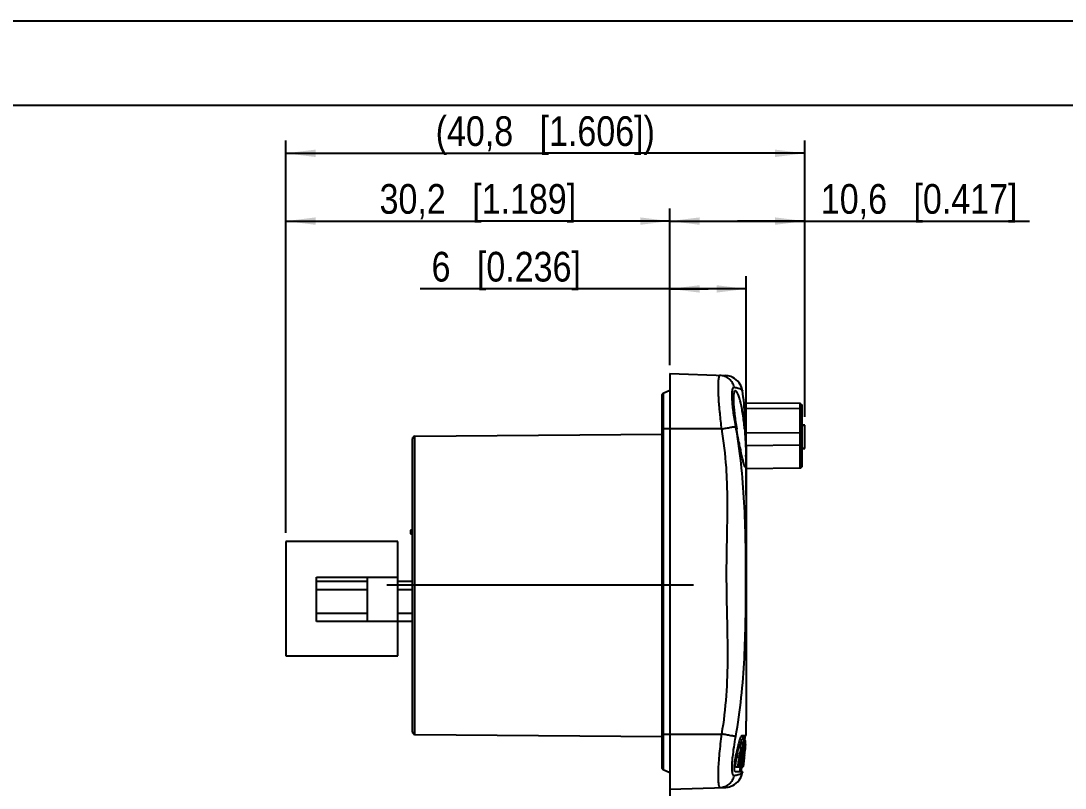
# Model space of a CAD drawing. Header units: millimetres. Extents: x 0 to 420, y 0 to 297.
# Drawn here: x 123.2 to 246.3, y 206.5 to 297 of the extents above; entities that cross this region are included whole.
import ezdxf

# ---------------------------------------------------------------- set-up
doc = ezdxf.new("R2010")
doc.units = ezdxf.units.MM
doc.header["$LTSCALE"] = 23.1
doc.layers.get('0').update_dxf_attribs({"linetype": 'CONTINUOUS'})
for name, color, linetype in [('_03_2D_DRAWING_DIMENSION', 7, 'CONTINUOUS'), ('_24_IMPORT', 7, 'CONTINUOUS'), ('_26_DATUM_AXIS', 7, 'CONTINUOUS')]:
    doc.layers.add(name, color=color, linetype=linetype)
doc.styles.get("Standard").update_dxf_attribs({"font": 'arialn.ttf'})
doc.dimstyles.new('DIMSTYLE_1', dxfattribs={"dimtxt": 3.5, "dimasz": 3.5, "dimexe": 1.5, "dimexo": 1, "dimgap": 0.875, "dimtad": 1, "dimlfac": 0.666667, "dimdsep": 46, "dimtxsty": 'STANDARD', "dimblk": '_FILLED', "dimblk1": '_FILLED', "dimblk2": '_FILLED', "dimcen": 0.09, "dimclrt": 7, "dimazin": 2, "dimtp": 0.2, "dimtm": 0.2, "dimtfac": 1, "dimtofl": 0, "dimtmove": 0, "dimatfit": 3, "dimldrblk": '_FILLED', "dimfxl": 1, "dimtolj": 1, "dimarcsym": 0})
doc.dimstyles.new('DIMSTYLE_2', dxfattribs={"dimtxt": 3.5, "dimasz": 3.5, "dimexe": 1.5, "dimexo": 1, "dimgap": 0.875, "dimtad": 1, "dimlfac": 0.666667, "dimdsep": 46, "dimtxsty": 'STANDARD', "dimblk": '_FILLED', "dimblk1": '_FILLED', "dimblk2": '_FILLED', "dimcen": 0.09, "dimclrt": 7, "dimazin": 2, "dimtp": 0.3, "dimtm": 0.3, "dimtfac": 1, "dimtofl": 0, "dimtmove": 0, "dimatfit": 3, "dimldrblk": '_FILLED', "dimfxl": 1, "dimtolj": 1, "dimarcsym": 0})
doc.dimstyles.new('DIMSTYLE_4', dxfattribs={"dimtxt": 3.5, "dimasz": 3.5, "dimexe": 1.5, "dimexo": 1, "dimgap": 0.875, "dimtad": 1, "dimlfac": 0.666667, "dimdsep": 46, "dimtxsty": 'STANDARD', "dimblk": '_FILLED', "dimblk1": '_FILLED', "dimblk2": '_FILLED', "dimcen": 0.09, "dimclrt": 7, "dimazin": 2, "dimtp": 0.3, "dimtm": 0.3, "dimtfac": 1, "dimtofl": 0, "dimtmove": 0, "dimatfit": 3, "dimldrblk": '_FILLED', "dimfxl": 1, "dimtolj": 1, "dimarcsym": 0})

# ---------------------------------------------------------------- blocks, each defined once
blk = doc.blocks.new('_FILLED')
at = {"color": 0, "linetype": 'BYBLOCK'}
blk.add_solid([(0, 0), (-1, 0.125), (-1, -0.125)], dxfattribs=at)
blk = doc.blocks.new('*D3')
at = {"layer": '_03_2D_DRAWING_DIMENSION', "color": 7}
for p, q in [((154.4, 236.57), (154.4, 274.87)), ((199.7, 256.37), (199.7, 274.87)), ((154.4, 273.37), (177.05, 273.37)), ((199.7, 273.37), (177.05, 273.37))]:
    blk.add_line(p, q, dxfattribs=at)
at = {"layer": '_03_2D_DRAWING_DIMENSION', "color": 7, "xscale": 3.5, "yscale": 3.5, "zscale": 3.5, "rotation": 180}
blk.add_blockref('_FILLED', (154.4, 273.37), dxfattribs=at)
at = {"layer": '_03_2D_DRAWING_DIMENSION', "color": 7, "xscale": 3.5, "yscale": 3.5, "zscale": 3.5}
blk.add_blockref('_FILLED', (199.7, 273.37), dxfattribs=at)
at = {"layer": '_03_2D_DRAWING_DIMENSION', "color": 7, "insert": (177.05, 277.74), "char_height": 3.5, "width": 24.612, "attachment_point": 2, "line_spacing_factor": 0.9}
blk.add_mtext('30,2{\\ftxt.shx;\\W1.000000;\\H3.500000; }[1.189]', dxfattribs=at)
blk = doc.blocks.new('*D4')
at = {"layer": '_03_2D_DRAWING_DIMENSION', "color": 7}
for p, q in [((154.4, 236.57), (154.4, 282.87)), ((215.6, 250.29), (215.6, 282.87)), ((154.4, 281.37), (185, 281.37)), ((215.6, 281.37), (185, 281.37))]:
    blk.add_line(p, q, dxfattribs=at)
at = {"layer": '_03_2D_DRAWING_DIMENSION', "color": 7, "xscale": 3.5, "yscale": 3.5, "zscale": 3.5, "rotation": 180}
blk.add_blockref('_FILLED', (154.4, 281.37), dxfattribs=at)
at = {"layer": '_03_2D_DRAWING_DIMENSION', "color": 7, "xscale": 3.5, "yscale": 3.5, "zscale": 3.5}
blk.add_blockref('_FILLED', (215.6, 281.37), dxfattribs=at)
at = {"layer": '_03_2D_DRAWING_DIMENSION', "color": 7, "insert": (185, 285.74), "char_height": 3.5, "width": 27.104, "attachment_point": 2, "line_spacing_factor": 0.9}
blk.add_mtext('(40,8{\\ftxt.shx;\\W1.000000;\\H3.500000; }[1.606])', dxfattribs=at)
blk = doc.blocks.new('*D5')
at = {"layer": '_03_2D_DRAWING_DIMENSION', "color": 7}
for p, q in [((199.7, 256.37), (199.7, 274.87)), ((215.6, 250.29), (215.6, 274.87)), ((199.7, 273.37), (207.65, 273.37)), ((215.6, 273.37), (207.65, 273.37)), ((207.65, 273.37), (242.11, 273.37))]:
    blk.add_line(p, q, dxfattribs=at)
at = {"layer": '_03_2D_DRAWING_DIMENSION', "color": 7, "xscale": 3.5, "yscale": 3.5, "zscale": 3.5, "rotation": 180}
blk.add_blockref('_FILLED', (199.7, 273.37), dxfattribs=at)
at = {"layer": '_03_2D_DRAWING_DIMENSION', "color": 7, "xscale": 3.5, "yscale": 3.5, "zscale": 3.5}
blk.add_blockref('_FILLED', (215.6, 273.37), dxfattribs=at)
at = {"layer": '_03_2D_DRAWING_DIMENSION', "color": 7, "insert": (217.5, 277.74), "char_height": 3.5, "width": 24.612, "attachment_point": 1, "line_spacing_factor": 0.9}
blk.add_mtext('10,6{\\ftxt.shx;\\W1.000000;\\H3.500000; }[0.417]', dxfattribs=at)
blk = doc.blocks.new('*D6')
at = {"layer": '_03_2D_DRAWING_DIMENSION', "color": 7}
for p, q in [((199.7, 256.66), (199.7, 266.87)), ((208.7, 241.03), (208.7, 266.87)), ((204.2, 265.37), (170.24, 265.37)), ((199.7, 265.37), (204.2, 265.37)), ((208.7, 265.37), (204.2, 265.37))]:
    blk.add_line(p, q, dxfattribs=at)
at = {"layer": '_03_2D_DRAWING_DIMENSION', "color": 7, "xscale": 3.5, "yscale": 3.5, "zscale": 3.5, "rotation": 180}
blk.add_blockref('_FILLED', (199.7, 265.37), dxfattribs=at)
at = {"layer": '_03_2D_DRAWING_DIMENSION', "color": 7, "xscale": 3.5, "yscale": 3.5, "zscale": 3.5}
blk.add_blockref('_FILLED', (208.7, 265.37), dxfattribs=at)
at = {"layer": '_03_2D_DRAWING_DIMENSION', "color": 7, "insert": (189.2, 269.74), "char_height": 3.5, "width": 18.956, "attachment_point": 3, "line_spacing_factor": 0.9}
blk.add_mtext('6{\\ftxt.shx;\\W1.000000;\\H3.500000; }[0.236]', dxfattribs=at)

msp = doc.modelspace()

# ---------------------------------------------------------------- linework, layer by layer
at = {"color": 7}
for p, q in [((0, 297), (420, 297)), ((410, 287), (12.5, 287)), ((215.3, 244.536), (215.3, 251.535)), ((169.325, 213.103), (169.325, 247.682)), ((169.622, 247.982), (198.8, 248.237)), ((169.1, 236.918), (169.1, 236.468)), ((169.325, 236.918), (169.1, 236.918)), ((169.1, 236.468), (169.325, 236.468)), ((169.622, 212.803), (198.8, 212.548)), ((208.064, 211.833), (208.366, 211.833)), ((208.162, 212.241), (208.464, 212.241)), ((208.412, 211.73), (208.422, 211.827)), ((208.412, 211.73), (208.422, 211.827)), ((208.436, 211.826), (208.431, 211.782)), ((208.46, 212.069), (208.636, 212.069)), ((207.853, 211.261), (208.157, 211.261)), ((208.035, 211.738), (208.338, 211.738)), ((208.171, 210.977), (208.243, 210.977)), ((208.176, 211.21), (208.273, 211.21)), ((208.232, 211.132), (208.242, 211.21)), ((208.295, 210.977), (208.262, 210.977)), ((208.292, 211.21), (208.324, 211.21)), ((208.324, 211.21), (208.314, 211.132)), ((208.352, 211.079), (208.323, 210.84)), ((208.323, 210.84), (208.324, 210.84)), ((208.38, 211.315), (208.347, 211.033)), ((208.374, 211.261), (208.548, 211.261)), ((208.49, 210.722), (208.447, 210.336)), ((208.495, 211.21), (208.527, 211.21)), ((208.503, 210.877), (208.52, 211.041)), ((208.511, 210.723), (208.517, 210.787)), ((208.516, 211.091), (208.519, 211.121)), ((208.52, 211.041), (208.525, 211.078)), ((208.525, 211.078), (208.528, 211.113)), ((208.528, 210.999), (208.526, 210.977)), ((208.541, 210.95), (208.53, 210.83)), ((208.533, 210.955), (208.535, 210.977)), ((208.545, 211.188), (208.537, 211.093)), ((208.543, 210.97), (208.541, 210.95)), ((208.555, 211.097), (208.543, 210.97)), ((208.552, 211.164), (208.561, 211.262)), ((208.565, 211.209), (208.555, 211.097)), ((208.583, 211.513), (208.595, 211.656)), ((208.606, 211.587), (208.611, 211.66)), ((207.814, 209.361), (207.923, 209.361)), ((207.875, 210.041), (207.887, 210.114)), ((208.05, 210.036), (207.905, 210.036)), ((207.945, 210.268), (208.061, 210.268)), ((208.043, 209.63), (208.054, 209.697)), ((208.106, 210.028), (208.141, 210.256)), ((208.106, 210.028), (208.122, 210.13)), ((208.125, 209.548), (208.13, 209.58)), ((208.125, 209.548), (208.13, 209.58)), ((208.129, 210.04), (208.127, 210.024)), ((208.212, 210.133), (208.215, 210.154)), ((208.212, 210.133), (208.215, 210.154)), ((208.238, 210.191), (208.232, 210.151)), ((208.254, 209.361), (208.297, 209.361)), ((208.293, 210.11), (208.302, 210.182)), ((208.31, 209.947), (208.322, 210.045)), ((208.322, 210.045), (208.331, 210.114)), ((208.33, 209.378), (208.327, 209.357)), ((208.331, 210.114), (208.354, 210.291)), ((208.39, 210.036), (208.334, 210.036)), ((208.354, 210.291), (208.375, 210.453)), ((208.363, 210.268), (208.408, 210.268)), ((208.418, 210.276), (208.416, 210.262)), ((208.418, 210.15), (208.437, 210.317)), ((208.453, 210.055), (208.45, 210.029)), ((208.467, 210.193), (208.453, 210.055)), ((208.461, 210.235), (208.463, 210.258)), ((208.463, 210.258), (208.469, 210.314)), ((208.483, 210.345), (208.467, 210.193)), ((208.484, 210.18), (208.492, 210.255)), ((208.485, 210.466), (208.49, 210.51)), ((208.492, 210.255), (208.497, 210.312)), ((208.497, 210.312), (208.501, 210.348)), ((208.516, 210.507), (208.518, 210.526)), ((207.48, 208.966), (208.34, 208.966)), ((207.882, 209.132), (207.874, 209.086)), ((207.996, 209.333), (207.998, 209.35)), ((208.009, 209.018), (208.039, 209.018)), ((208.017, 209.25), (208.045, 209.25)), ((208.059, 209.018), (208.133, 209.018)), ((208.067, 209.19), (208.076, 209.245)), ((208.068, 209.19), (208.077, 209.245)), ((208.095, 209.242), (208.086, 209.187)), ((208.24, 209.018), (208.272, 209.018)), ((208.265, 209.132), (208.258, 209.086)), ((208.272, 209.018), (208.311, 209.3)), ((208.306, 209.198), (208.28, 209.018)), ((208.311, 209.3), (208.319, 209.358)), ((208.336, 209.069), (208.337, 209.078)), ((208.372, 209.228), (208.35, 209.061)), ((208.355, 209.068), (208.357, 209.083)), ((208.357, 209.083), (208.36, 209.108)), ((208.366, 209.154), (208.373, 209.208))]:
    msp.add_line(p, q, dxfattribs=at)
at = {"color": 9}
for p, q in [((208.439, 251.314), (215.003, 251.269)), ((215.003, 251.835), (215.003, 248.345)), ((215.003, 250.144), (215.003, 248.627)), ((169.622, 212.803), (169.622, 247.982)), ((215.003, 248.345), (208.62, 248.389)), ((215.003, 248.627), (215.003, 244.236)), ((215.3, 248.345), (215.003, 248.345)), ((215.003, 246.936), (208.684, 246.864)), ((215.3, 246.936), (215.003, 246.936)), ((208.464, 210.72), (208.48, 210.72)), ((207.581, 210.114), (207.887, 210.114)), ((207.852, 209.697), (208.054, 209.697)), ((208.256, 210.324), (208.321, 210.324)), ((208.307, 210.114), (208.331, 210.114)), ((208.461, 210.466), (208.485, 210.466)), ((208.499, 210.526), (208.518, 210.526))]:
    msp.add_line(p, q, dxfattribs=at)
msp.add_lwpolyline([(215.004, 244.277), (215.004, 244.252), (215.004, 244.238), (215.003, 244.236)], dxfattribs=at)
at = {"color": 7}
for centre, radius, start, end in [((215, 251.535), 0.3, 0, 89.5), ((169.625, 247.682), 0.3, 90.5, 180), ((215, 244.536), 0.3, 270.64907, 360), ((169.625, 213.103), 0.3, 180, 269.5), ((201.047, 213.892), 7.313, 342.86993, 343.64359), ((160.789, 216.856), 47.597, 353.9353, 354.43631), ((160.129, 217.293), 48.546, 352.8008, 353.5416), ((201.304, 213.89), 7.356, 342.99165, 343.76027), ((160.732, 216.856), 47.955, 353.98062, 354.47775), ((161.076, 216.721), 47.612, 354.09845, 354.60076), ((168.466, 214.368), 40.234, 355.94336, 356.54656), ((176.327, 213.873), 32.359, 356.30912, 356.58241), ((225.208, 207.147), 17.874, 168.84448, 169.34024), ((159.899, 217.432), 48.472, 352.6861, 353.25431), ((160.87, 217.296), 47.792, 351.52938, 352.40253), ((203.12, 211.354), 5.065, 354.5978, 355.75579), ((161.145, 217.162), 47.521, 351.6697, 352.52176), ((159.9, 217.587), 48.761, 352.20966, 352.39341), ((162.24, 216.681), 46.437, 351.91992, 352.9322), ((159.866, 217.428), 48.805, 352.67955, 353.30485), ((161.242, 216.974), 47.434, 352.73712, 352.92576), ((161.762, 216.741), 46.918, 352.93097, 353.21961), ((221.114, 208.892), 12.938, 170.93656, 171.34127), ((214.057, 209.851), 5.807, 169.88052, 170.56031), ((218.581, 209.294), 10.372, 170.73079, 170.92534), ((217.093, 209.537), 8.865, 170.4261, 170.73134), ((214.702, 209.941), 6.441, 169.76876, 170.42933), ((161.363, 216.788), 47.319, 353.22017, 353.86298), ((161.599, 216.667), 47.086, 353.4741, 354.04581), ((197.029, 211.962), 11.419, 354.12991, 354.74386), ((199.77, 211.709), 8.667, 354.74555, 355.09366), ((166.368, 215), 42.329, 353.80788, 354.19557), ((167.966, 214.839), 40.723, 354.19361, 354.42284), ((196.539, 211.892), 11.982, 355.3222, 355.58011), ((150.395, 216.388), 58.391, 354.22227, 354.43211), ((175.202, 214.136), 33.453, 354.41733, 354.77798), ((141.774, 217.115), 67.051, 354.34598, 354.6212), ((149.596, 216.467), 59.194, 354.49308, 354.65723), ((165.438, 214.619), 43.274, 354.57347, 354.69844), ((175.558, 214.096), 33.095, 354.8415, 354.99588), ((165.463, 214.616), 43.249, 354.69836, 354.8227), ((166.937, 214.767), 41.762, 354.82293, 354.95314), ((147.401, 216.67), 61.398, 354.67923, 354.8545), ((165.555, 214.608), 43.156, 354.82265, 355.06973), ((165.689, 214.596), 43.022, 355.06985, 355.19261), ((165.871, 214.581), 42.84, 355.19247, 355.3144), ((141.879, 217.165), 66.942, 354.94088, 355.15699), ((166.039, 214.567), 42.671, 355.31454, 355.43513), ((166.31, 214.546), 42.399, 355.43494, 355.55411), ((166.863, 214.503), 41.844, 355.55401, 355.89817), ((170.564, 214.244), 38.134, 356.11405, 356.31022), ((231.163, 206.039), 23.932, 169.36975, 170.19658), ((237.368, 205.033), 29.916, 170.36168, 170.63449), ((232.79, 205.842), 25.267, 169.86034, 170.26618), ((227.671, 206.294), 19.909, 170.89726, 171.17256), ((298.12, 194.979), 91.261, 170.76163, 170.87987), ((160.723, 217.562), 47.922, 350.96437, 351.13084), ((161.636, 217.182), 47.018, 350.83991, 351.2481), ((161.957, 217.042), 46.7, 350.77947, 351.35727), ((192.525, 212.601), 15.735, 351.12651, 351.72676), ((163.175, 216.545), 45.492, 350.76568, 351.15221), ((163.464, 216.42), 45.204, 350.86281, 351.08369), ((163.337, 216.44), 45.333, 351.08371, 351.33463), ((161.618, 217.094), 47.044, 351.37637, 351.66871), ((162.831, 216.598), 45.84, 351.19431, 351.89275), ((164.318, 215.969), 44.363, 350.98498, 352.41097), ((164.546, 215.866), 44.138, 351.0744, 352.51204), ((163.067, 216.481), 45.606, 351.33508, 352.02209), ((248.605, 204.574), 40.756, 171.7314, 172.07776), ((163.908, 216.025), 44.778, 352.50288, 352.68573), ((164.178, 215.915), 44.508, 352.51052, 352.7893), ((166.596, 214.974), 42.099, 352.33431, 353.25266), ((186.214, 213.165), 22.289, 352.67621, 353.07727), ((239.364, 205.997), 31.18, 173.80527, 174.02237), ((248.575, 205.322), 40.514, 172.80537, 172.98809), ((276.548, 201.974), 68.581, 173.70005, 173.81582), ((167.976, 214.38), 40.723, 352.73208, 352.96977), ((170.393, 213.984), 38.279, 352.83334, 353.15661), ((166.14, 215.126), 42.556, 353.13052, 353.317), ((166.5, 214.986), 42.196, 353.25238, 353.41978), ((182.577, 213.2), 26.006, 353.31678, 353.51302), ((186.755, 212.788), 21.798, 353.36187, 353.49718), ((163.865, 214.772), 44.855, 353.27014, 353.40655), ((187.495, 212.705), 21.054, 353.4947, 353.91088), ((183.171, 213.133), 25.408, 353.54459, 353.76723), ((163.158, 214.854), 45.566, 353.40706, 353.72936), ((183.987, 213.044), 24.587, 353.76706, 353.98661), ((166.422, 214.995), 42.274, 353.64728, 353.80783), ((126.678, 218.877), 82.238, 353.81959, 353.96807), ((163.592, 214.805), 45.129, 353.72995, 353.91648), ((163.849, 214.778), 44.871, 353.91615, 354.11837), ((146.315, 216.808), 62.493, 354.03509, 354.17497), ((138.104, 217.483), 70.739, 354.20866, 354.34247), ((165.084, 214.653), 43.63, 354.33736, 354.54768), ((211.615, 208.909), 3.87, 173.82721, 174.66201), ((161.458, 217.495), 47.171, 349.78869, 350.01494), ((216.194, 208.065), 8.295, 171.2046, 171.88372), ((161.088, 216.746), 47.551, 350.6566, 350.79332), ((160.97, 216.765), 47.671, 350.79332, 350.92907), ((163.395, 216.509), 45.269, 350.47452, 350.69564), ((163.615, 216.396), 45.051, 350.57413, 350.79219), ((214.67, 208.573), 6.481, 173.80731, 174.69882), ((218.798, 208.137), 10.632, 173.56141, 173.86904), ((166.289, 215.138), 42.403, 351.85697, 352.1072), ((166.848, 214.896), 41.847, 352.17371, 352.39437), ((215.468, 208.44), 7.16, 174.33683, 174.89174), ((223.366, 207.665), 15.096, 173.99543, 174.36834), ((185.085, 212.125), 23.47, 352.61516, 352.72976)]:
    msp.add_arc(centre, radius, start, end, dxfattribs=at)
at = {"color": 9}
for points, knots in [([(215.213, 251.183), (215.186, 251.21), (215.119, 251.253), (215.041, 251.269), (215.003, 251.269)], [0, 0, 0, 0, 0.4988091, 1, 1, 1, 1]), ([(215.3, 250.977), (215.3, 251.015), (215.284, 251.092), (215.24, 251.156), (215.213, 251.183)], [0, 0, 0, 0, 0.4977704, 1, 1, 1, 1])]:
    msp.add_open_spline(points, degree=3, knots=knots, dxfattribs=at)
at = {"color": 7}
for points, knots in [([(208.595, 211.656), (208.597, 211.691), (208.603, 211.755), (208.61, 211.844), (208.616, 211.916), (208.621, 211.973), (208.624, 212.011), (208.627, 212.034), (208.628, 212.047), (208.629, 212.056), (208.63, 212.063), (208.631, 212.067), (208.631, 212.069), (208.631, 212.069)], [0, 0, 0, 0, 0.2525771, 0.4668978, 0.6418813, 0.7786317, 0.8798717, 0.9180475, 0.9484293, 0.9714086, 0.98738, 0.9967479, 1, 1, 1, 1]), ([(207.671, 210.605), (207.678, 210.638), (207.702, 210.76), (207.728, 210.882), (207.75, 210.971)], [0, 0, 0, 0, 0.2679974, 1, 1, 1, 1]), ([(207.75, 210.971), (207.759, 211.012), (207.778, 211.085), (207.805, 211.176), (207.826, 211.231), (207.841, 211.255), (207.849, 211.261), (207.853, 211.261)], [0, 0, 0, 0, 0.4085133, 0.7187459, 0.9140239, 0.9684637, 1, 1, 1, 1]), ([(207.918, 210.29), (207.939, 210.411), (207.982, 210.638), (208.029, 210.865), (208.054, 210.971)], [0, 0, 0, 0, 0.5299272, 1, 1, 1, 1]), ([(208.125, 211.029), (208.123, 211.029), (208.116, 211.023), (208.109, 211.01), (208.1, 210.989), (208.085, 210.946), (208.066, 210.876), (208.042, 210.777), (208.018, 210.663), (207.993, 210.537), (207.968, 210.404), (207.952, 210.314), (207.945, 210.268)], [0, 0, 0, 0, 0.0102347, 0.0292673, 0.0584019, 0.0976128, 0.2022212, 0.3343161, 0.4856281, 0.6499678, 0.8229897, 1, 1, 1, 1]), ([(208.054, 210.971), (208.064, 211.012), (208.082, 211.085), (208.109, 211.176), (208.13, 211.231), (208.145, 211.255), (208.153, 211.261), (208.157, 211.261)], [0, 0, 0, 0, 0.4087403, 0.7190687, 0.9142894, 0.9686283, 1, 1, 1, 1]), ([(208.061, 210.268), (208.067, 210.312), (208.081, 210.399), (208.099, 210.529), (208.114, 210.655), (208.127, 210.772), (208.135, 210.863), (208.138, 210.925), (208.139, 210.962), (208.138, 210.991), (208.135, 211.011), (208.133, 211.024), (208.127, 211.029), (208.125, 211.029)], [0, 0, 0, 0, 0.172831, 0.3438684, 0.5103006, 0.6671332, 0.8054721, 0.8636473, 0.9121106, 0.949626, 0.9758208, 0.9915855, 1, 1, 1, 1]), ([(208.163, 210.878), (208.159, 210.835), (208.14, 210.654), (208.116, 210.474), (208.096, 210.337)], [0, 0, 0, 0, 0.2354336, 1, 1, 1, 1]), ([(208.157, 211.261), (208.164, 211.261), (208.172, 211.245), (208.175, 211.223), (208.178, 211.192), (208.179, 211.152), (208.178, 211.08), (208.175, 211.021), (208.171, 210.98)], [0, 0, 0, 0, 0.0706938, 0.1440146, 0.2497004, 0.3890988, 0.5626552, 1, 1, 1, 1]), ([(208.329, 210.803), (208.324, 210.775), (208.304, 210.652), (208.286, 210.53), (208.272, 210.435)], [0, 0, 0, 0, 0.2295258, 1, 1, 1, 1]), ([(208.388, 210.794), (208.385, 210.756), (208.368, 210.6), (208.349, 210.445), (208.335, 210.328)], [0, 0, 0, 0, 0.2454318, 1, 1, 1, 1]), ([(208.34, 210.479), (208.35, 210.556), (208.366, 210.7), (208.38, 210.844), (208.385, 210.911)], [0, 0, 0, 0, 0.5355501, 1, 1, 1, 1]), ([(208.351, 210.928), (208.35, 210.923), (208.347, 210.904), (208.343, 210.886), (208.341, 210.871)], [0, 0, 0, 0, 0.2319203, 1, 1, 1, 1]), ([(208.36, 210.972), (208.36, 210.969), (208.356, 210.954), (208.353, 210.939), (208.351, 210.928)], [0, 0, 0, 0, 0.2245441, 1, 1, 1, 1]), ([(208.381, 211.029), (208.379, 211.029), (208.375, 211.024), (208.371, 211.014), (208.366, 210.995), (208.362, 210.981), (208.36, 210.972)], [0, 0, 0, 0, 0.0815361, 0.2637358, 0.5674162, 1, 1, 1, 1]), ([(208.364, 211.085), (208.369, 211.114), (208.379, 211.164), (208.39, 211.213), (208.396, 211.232)], [0, 0, 0, 0, 0.600001, 1, 1, 1, 1]), ([(208.375, 210.453), (208.381, 210.499), (208.403, 210.668), (208.425, 210.836), (208.442, 210.96)], [0, 0, 0, 0, 0.2689336, 1, 1, 1, 1]), ([(208.445, 210.891), (208.434, 210.817), (208.412, 210.652), (208.391, 210.487), (208.379, 210.396)], [0, 0, 0, 0, 0.4529951, 1, 1, 1, 1]), ([(208.388, 210.993), (208.388, 211.002), (208.387, 211.014), (208.385, 211.026), (208.382, 211.029), (208.381, 211.029)], [0, 0, 0, 0, 0.7455241, 0.9154487, 1, 1, 1, 1]), ([(208.385, 210.911), (208.385, 210.92), (208.387, 210.947), (208.388, 210.974), (208.388, 210.993)], [0, 0, 0, 0, 0.3097095, 1, 1, 1, 1]), ([(208.396, 211.232), (208.396, 211.235), (208.398, 211.242), (208.401, 211.249), (208.403, 211.254)], [0, 0, 0, 0, 0.3088279, 1, 1, 1, 1]), ([(208.403, 211.254), (208.404, 211.256), (208.405, 211.259), (208.408, 211.261), (208.409, 211.261)], [0, 0, 0, 0, 0.6537153, 1, 1, 1, 1]), ([(208.418, 211.152), (208.417, 211.14), (208.414, 211.078), (208.409, 211.017), (208.405, 210.968)], [0, 0, 0, 0, 0.2061205, 1, 1, 1, 1]), ([(208.409, 211.261), (208.412, 211.261), (208.415, 211.255), (208.416, 211.248), (208.418, 211.23), (208.419, 211.198), (208.418, 211.17), (208.418, 211.152)], [0, 0, 0, 0, 0.0646052, 0.1312576, 0.2283175, 0.5307842, 1, 1, 1, 1]), ([(208.43, 210.471), (208.434, 210.506), (208.441, 210.575), (208.451, 210.676), (208.46, 210.771), (208.467, 210.856), (208.472, 210.92), (208.474, 210.962), (208.475, 210.986), (208.475, 211.005), (208.475, 211.018), (208.474, 211.025), (208.473, 211.029), (208.472, 211.029)], [0, 0, 0, 0, 0.1874888, 0.3696258, 0.5422768, 0.6989041, 0.8302338, 0.8831944, 0.9263785, 0.9592391, 0.9819756, 0.9950941, 1, 1, 1, 1]), ([(208.481, 210.915), (208.478, 210.88), (208.465, 210.731), (208.451, 210.582), (208.439, 210.468)], [0, 0, 0, 0, 0.2331832, 1, 1, 1, 1]), ([(208.442, 210.96), (208.444, 210.975), (208.452, 211.03), (208.46, 211.085), (208.466, 211.125)], [0, 0, 0, 0, 0.2787143, 1, 1, 1, 1]), ([(208.455, 210.952), (208.454, 210.947), (208.451, 210.927), (208.448, 210.907), (208.445, 210.891)], [0, 0, 0, 0, 0.2273522, 1, 1, 1, 1]), ([(208.463, 210.995), (208.462, 210.992), (208.459, 210.978), (208.457, 210.963), (208.455, 210.952)], [0, 0, 0, 0, 0.2139578, 1, 1, 1, 1]), ([(208.472, 211.029), (208.471, 211.029), (208.47, 211.025), (208.468, 211.02), (208.465, 211.009), (208.464, 211), (208.463, 210.995)], [0, 0, 0, 0, 0.0783111, 0.2675289, 0.5743192, 1, 1, 1, 1]), ([(208.466, 211.125), (208.47, 211.149), (208.476, 211.189), (208.484, 211.229), (208.487, 211.244)], [0, 0, 0, 0, 0.6157649, 1, 1, 1, 1]), ([(208.496, 211.135), (208.496, 211.123), (208.493, 211.068), (208.489, 211.012), (208.485, 210.969)], [0, 0, 0, 0, 0.214994, 1, 1, 1, 1]), ([(208.487, 211.244), (208.489, 211.248), (208.49, 211.254), (208.493, 211.26), (208.494, 211.261), (208.495, 211.261)], [0, 0, 0, 0, 0.7145271, 0.9044881, 1, 1, 1, 1]), ([(208.495, 211.261), (208.496, 211.261), (208.497, 211.258), (208.498, 211.253), (208.499, 211.244), (208.5, 211.223), (208.499, 211.186), (208.498, 211.154), (208.496, 211.135)], [0, 0, 0, 0, 0.0188248, 0.0610939, 0.1325208, 0.2359027, 0.5462574, 1, 1, 1, 1]), ([(208.523, 210.977), (208.522, 210.977), (208.522, 210.973), (208.521, 210.972), (208.52, 210.969)], [0, 0, 0, 0, 0.2632786, 1, 1, 1, 1]), ([(208.528, 211.113), (208.53, 211.131), (208.534, 211.164), (208.539, 211.207), (208.543, 211.238), (208.546, 211.253), (208.547, 211.259)], [0, 0, 0, 0, 0.3742502, 0.6762684, 0.888656, 1, 1, 1, 1]), ([(208.547, 211.259), (208.547, 211.259), (208.547, 211.26), (208.548, 211.261), (208.548, 211.261)], [0, 0, 0, 0, 0.4146198, 1, 1, 1, 1]), ([(208.601, 211.596), (208.6, 211.596), (208.6, 211.593), (208.599, 211.59), (208.599, 211.582), (208.597, 211.572), (208.596, 211.559), (208.595, 211.542), (208.593, 211.522), (208.59, 211.489), (208.585, 211.44), (208.579, 211.373), (208.572, 211.294), (208.567, 211.239), (208.565, 211.209)], [0, 0, 0, 0, 0.0037772, 0.0148078, 0.0334286, 0.0599196, 0.0945544, 0.1375427, 0.1888786, 0.2485097, 0.3924345, 0.5678693, 0.7716016, 1, 1, 1, 1]), ([(207.455, 209.269), (207.461, 209.332), (207.477, 209.466), (207.518, 209.748), (207.555, 209.966), (207.581, 210.114)], [0, 0, 0, 0, 0.2239476, 0.4739682, 1, 1, 1, 1]), ([(207.768, 209.325), (207.778, 209.417), (207.804, 209.609), (207.835, 209.801), (207.851, 209.901)], [0, 0, 0, 0, 0.478559, 1, 1, 1, 1]), ([(207.905, 210.036), (207.888, 209.935), (207.864, 209.785), (207.837, 209.59), (207.824, 209.478), (207.816, 209.396), (207.813, 209.344), (207.811, 209.299), (207.811, 209.263), (207.814, 209.234), (207.818, 209.213), (207.826, 209.198), (207.833, 209.198)], [0, 0, 0, 0, 0.3637154, 0.5359643, 0.6928654, 0.7624779, 0.8243869, 0.8773017, 0.9204388, 0.9534136, 0.9766806, 1, 1, 1, 1]), ([(207.833, 209.198), (207.836, 209.198), (207.843, 209.203), (207.857, 209.218), (207.876, 209.249), (207.9, 209.299), (207.915, 209.338), (207.923, 209.361)], [0, 0, 0, 0, 0.0514661, 0.1255373, 0.3332553, 0.6152049, 1, 1, 1, 1]), ([(208.054, 209.559), (208.047, 209.516), (208.036, 209.451), (208.024, 209.367), (208.017, 209.31), (208.013, 209.268), (208.011, 209.24), (208.011, 209.224), (208.011, 209.212), (208.012, 209.204), (208.015, 209.198), (208.017, 209.198)], [0, 0, 0, 0, 0.3609605, 0.5350967, 0.6964378, 0.8320107, 0.8856808, 0.9280953, 0.9595063, 0.980796, 1, 1, 1, 1]), ([(208.233, 209.329), (208.238, 209.376), (208.263, 209.583), (208.289, 209.789), (208.31, 209.947)], [0, 0, 0, 0, 0.230681, 1, 1, 1, 1]), ([(208.334, 210.036), (208.328, 209.985), (208.315, 209.883), (208.296, 209.732), (208.278, 209.589), (208.264, 209.46), (208.254, 209.363), (208.249, 209.299), (208.246, 209.263), (208.245, 209.235), (208.246, 209.215), (208.246, 209.204), (208.249, 209.198), (208.25, 209.198)], [0, 0, 0, 0, 0.1844762, 0.3656998, 0.5388015, 0.6964709, 0.8287521, 0.882043, 0.9254836, 0.9585535, 0.9814291, 0.9947064, 1, 1, 1, 1]), ([(208.25, 209.198), (208.252, 209.198), (208.255, 209.204), (208.26, 209.213), (208.265, 209.228), (208.27, 209.246), (208.276, 209.268), (208.286, 209.307), (208.293, 209.338), (208.297, 209.361)], [0, 0, 0, 0, 0.0320243, 0.0962583, 0.1865328, 0.2992699, 0.4333912, 0.5902199, 1, 1, 1, 1]), ([(208.381, 209.5), (208.385, 209.54), (208.405, 209.714), (208.424, 209.888), (208.438, 210.023)], [0, 0, 0, 0, 0.2282217, 1, 1, 1, 1]), ([(208.45, 210.029), (208.446, 209.986), (208.437, 209.902), (208.424, 209.784), (208.414, 209.68), (208.406, 209.604), (208.401, 209.553), (208.398, 209.522), (208.396, 209.496), (208.394, 209.475), (208.393, 209.46), (208.392, 209.448), (208.392, 209.443), (208.392, 209.439), (208.393, 209.439)], [0, 0, 0, 0, 0.2210878, 0.4235982, 0.6012361, 0.7487041, 0.8098362, 0.8621925, 0.9058376, 0.9408469, 0.9673511, 0.9857242, 0.99642, 1, 1, 1, 1]), ([(207.48, 208.966), (207.477, 208.966), (207.468, 208.969), (207.459, 208.983), (207.452, 209.004), (207.447, 209.036), (207.445, 209.078), (207.446, 209.132), (207.449, 209.197), (207.453, 209.243), (207.455, 209.269)], [0, 0, 0, 0, 0.0349767, 0.0810535, 0.1498304, 0.2485239, 0.3818704, 0.5523153, 0.7594691, 1, 1, 1, 1]), ([(207.787, 208.966), (207.784, 208.966), (207.775, 208.969), (207.766, 208.983), (207.759, 209.004), (207.755, 209.036), (207.752, 209.078), (207.753, 209.132), (207.756, 209.197), (207.76, 209.243), (207.762, 209.269)], [0, 0, 0, 0, 0.0347541, 0.0807188, 0.1494719, 0.2481929, 0.3815974, 0.5521194, 0.7593645, 1, 1, 1, 1]), ([(207.874, 209.086), (207.861, 209.055), (207.841, 209.015), (207.81, 208.976), (207.794, 208.966), (207.787, 208.966)], [0, 0, 0, 0, 0.6624006, 0.8662069, 1, 1, 1, 1]), ([(207.972, 208.966), (207.967, 208.966), (207.961, 208.979), (207.96, 208.997), (207.959, 209.026), (207.961, 209.064), (207.966, 209.114), (207.973, 209.173), (207.978, 209.214), (207.981, 209.236)], [0, 0, 0, 0, 0.0544269, 0.1168798, 0.2157546, 0.3579196, 0.5427885, 0.7610186, 1, 1, 1, 1]), ([(208.009, 209.026), (208.006, 209.017), (208, 209.002), (207.99, 208.983), (207.982, 208.972), (207.975, 208.966), (207.972, 208.966)], [0, 0, 0, 0, 0.3892747, 0.6759639, 0.8793539, 1, 1, 1, 1]), ([(208.017, 209.198), (208.019, 209.198), (208.025, 209.202), (208.034, 209.22), (208.04, 209.237), (208.045, 209.25)], [0, 0, 0, 0, 0.1055274, 0.3050737, 1, 1, 1, 1]), ([(208.215, 208.966), (208.213, 208.966), (208.21, 208.973), (208.208, 208.982), (208.206, 209.003), (208.207, 209.039), (208.209, 209.072), (208.21, 209.091)], [0, 0, 0, 0, 0.0645298, 0.1333608, 0.2329584, 0.5377223, 1, 1, 1, 1]), ([(208.21, 209.091), (208.21, 209.097), (208.212, 209.124), (208.215, 209.151), (208.217, 209.172)], [0, 0, 0, 0, 0.2254771, 1, 1, 1, 1]), ([(208.258, 209.086), (208.254, 209.069), (208.247, 209.039), (208.235, 209.001), (208.226, 208.979), (208.22, 208.969), (208.217, 208.966), (208.215, 208.966)], [0, 0, 0, 0, 0.4173068, 0.7146278, 0.9081382, 0.9664098, 1, 1, 1, 1]), ([(208.331, 208.966), (208.331, 208.966), (208.33, 208.969), (208.33, 208.972), (208.33, 208.98), (208.33, 208.991), (208.331, 209.005), (208.333, 209.032), (208.335, 209.053), (208.336, 209.069)], [0, 0, 0, 0, 0.0155237, 0.0569348, 0.1278779, 0.2305788, 0.3670854, 0.5394007, 1, 1, 1, 1]), ([(208.35, 209.061), (208.35, 209.056), (208.347, 209.039), (208.344, 209.023), (208.342, 209.011)], [0, 0, 0, 0, 0.2719951, 1, 1, 1, 1])]:
    msp.add_open_spline(points, degree=3, knots=knots, dxfattribs=at)
at = {"layer": '_24_IMPORT', "color": 7}
for p, q in [((199.7, 255.368), (199.7, 147.559)), ((199.7, 255.368), (206.248, 255.139)), ((206.249, 255.139), (206.255, 255.139)), ((198.8, 208.764), (198.8, 252.921)), ((198.887, 253.057), (199.7, 253.436)), ((208.439, 251.314), (208.443, 251.892)), ((208.442, 251.639), (208.442, 251.83)), ((208.443, 251.876), (208.443, 251.892)), ((215.003, 251.835), (208.444, 251.892)), ((215.3, 249.339), (215.6, 249.339)), ((215.3, 249.293), (215.6, 249.293)), ((215.6, 249.336), (215.6, 249.339)), ((215.6, 246.546), (215.6, 249.293)), ((215.3, 246.593), (215.6, 246.593)), ((215.3, 246.546), (215.6, 246.546)), ((208.7, 245.719), (208.7, 214.343)), ((208.7, 244.164), (215.003, 244.236)), ((154.4, 235.568), (154.4, 222.068)), ((167.6, 235.568), (154.4, 235.568)), ((167.6, 222.068), (167.6, 235.568)), ((158, 226.118), (158, 231.368)), ((158, 231.368), (167.6, 231.368)), ((158, 230.873), (164, 230.873)), ((164, 231.368), (164, 226.118)), ((167.6, 230.873), (169.325, 230.873)), ((158, 229.913), (164, 229.913)), ((167.6, 229.913), (169.325, 229.913)), ((158, 227.123), (164, 227.123)), ((167.6, 227.123), (169.325, 227.123)), ((158, 226.163), (164, 226.163)), ((167.6, 226.118), (158, 226.118)), ((167.6, 226.163), (169.325, 226.163)), ((154.4, 222.068), (167.6, 222.068)), ((208.663, 212.618), (208.137, 212.618)), ((208.522, 212.071), (208.537, 212.19)), ((199.7, 208.249), (198.887, 208.628)), ((207.407, 208.418), (208.264, 208.418)), ((199.7, 206.317), (206.249, 206.546)), ((206.724, 206.621), (206.879, 206.67))]:
    msp.add_line(p, q, dxfattribs=at)
at = {"layer": '_24_IMPORT', "color": 9}
for p, q in [((198.887, 253.057), (198.887, 208.628)), ((205.778, 248.843), (198.8, 248.843)), ((198.8, 212.843), (205.778, 212.843))]:
    msp.add_line(p, q, dxfattribs=at)
at = {"layer": '_24_IMPORT', "color": 7}
for points in [[(206.879, 255.015), (206.724, 255.064), (206.566, 255.102), (206.387, 255.129), (206.249, 255.139)], [(208.252, 253.352), (208.234, 253.45), (208.178, 253.664), (208.097, 253.878), (207.991, 254.088), (207.859, 254.29), (207.704, 254.479), (207.524, 254.649), (207.323, 254.797), (207.107, 254.919), (206.879, 255.015)], [(206.879, 206.67), (207.107, 206.766), (207.323, 206.889), (207.524, 207.036), (207.704, 207.206), (207.859, 207.395), (207.991, 207.597), (208.097, 207.807), (208.178, 208.021), (208.234, 208.235), (208.252, 208.333)], [(206.249, 206.546), (206.387, 206.556), (206.566, 206.583), (206.724, 206.621)]]:
    msp.add_lwpolyline(points, dxfattribs=at)
for centre, radius, start, end in [((198.95, 252.921), 0.15, 114.96835, 180), ((168.2, 247.343), 40.5, 6.44965, 8.53299), ((161.273, 245.65), 47.427, 1.46635, 3.31084), ((167.387, 245.248), 41.266, 0.50049, 0.71567), ((168.2, 214.343), 40.5, 357.55889, 359.99996), ((168.2, 214.343), 40.2, 357.00333, 357.54066), ((198.95, 208.764), 0.15, 180, 245.03165), ((168.2, 214.343), 40.2, 351.52441, 352.31374), ((168.2, 214.343), 40.5, 351.46701, 351.58765)]:
    msp.add_arc(centre, radius, start, end, dxfattribs=at)
at = {"layer": '_24_IMPORT', "color": 9}
for centre, radius, start, end in [((255.682, 255.832), 50.378, 185.00181, 185.1872), ((145.898, 238.125), 62.541, 9.85908, 10.15225), ((209.928, 208.721), 2.889, 185.50596, 186.19344)]:
    msp.add_arc(centre, radius, start, end, dxfattribs=at)
for points, knots in [([(205.608, 255.161), (205.6, 255.162), (205.584, 255.159), (205.561, 255.147), (205.54, 255.127), (205.511, 255.086), (205.479, 255.012), (205.448, 254.901), (205.422, 254.758), (205.401, 254.585), (205.385, 254.382), (205.375, 254.149), (205.37, 253.889), (205.372, 253.492), (205.39, 252.938), (205.432, 252.214), (205.472, 251.705), (205.496, 251.44)], [0, 0, 0, 0, 0.0061322, 0.0126973, 0.0202873, 0.029288, 0.0523104, 0.0827294, 0.120867, 0.1668196, 0.2205858, 0.2820869, 0.3508708, 0.4262638, 0.5960508, 0.7892563, 1, 1, 1, 1]), ([(207.282, 253.761), (207.241, 253.947), (207.09, 254.315), (206.705, 254.777), (206.184, 255.073), (205.797, 255.155), (205.608, 255.161)], [0, 0, 0, 0, 0.2447815, 0.5014909, 0.757309, 1, 1, 1, 1]), ([(207.46, 249.148), (207.407, 249.448), (207.307, 250.036), (207.182, 250.894), (207.103, 251.576), (207.061, 252.082), (207.041, 252.42), (207.032, 252.726), (207.035, 252.996), (207.049, 253.229), (207.073, 253.421), (207.108, 253.571), (207.148, 253.668), (207.187, 253.722), (207.216, 253.747), (207.249, 253.762), (207.271, 253.763), (207.282, 253.761)], [0, 0, 0, 0, 0.1927629, 0.3781636, 0.549542, 0.6278564, 0.699683, 0.7643219, 0.8217184, 0.8711294, 0.9119639, 0.94428, 0.9684876, 0.9779181, 0.9859328, 0.9930498, 1, 1, 1, 1]), ([(207.282, 253.761), (207.439, 253.743), (207.702, 253.691), (208.011, 253.557), (208.168, 253.44), (208.232, 253.375), (208.248, 253.357), (208.252, 253.352)], [0, 0, 0, 0, 0.4403229, 0.744749, 0.9325722, 0.9825739, 1, 1, 1, 1]), ([(205.51, 251.277), (205.528, 251.081), (205.606, 250.268), (205.701, 249.457), (205.778, 248.843)], [0, 0, 0, 0, 0.2417707, 1, 1, 1, 1]), ([(205.778, 248.843), (205.968, 248.876), (206.335, 248.941), (206.83, 249.03), (207.2, 249.099), (207.395, 249.135), (207.46, 249.148)], [0, 0, 0, 0, 0.3387606, 0.6528893, 0.8820908, 1, 1, 1, 1]), ([(205.778, 248.843), (206.042, 247.345), (206.297, 245.069), (206.433, 242.025), (206.459, 239.741), (206.434, 237.471), (206.388, 235.227), (206.349, 233.021), (206.344, 230.842), (206.378, 228.664), (206.428, 226.457), (206.474, 224.212), (206.498, 221.179), (206.392, 217.373), (206.042, 214.34), (205.778, 212.843)], [0, 0, 0, 0, 0.1264559, 0.1899745, 0.2533911, 0.316426, 0.3787581, 0.4400613, 0.4999748, 0.5599013, 0.6212277, 0.683592, 0.7466229, 0.8735424, 1, 1, 1, 1]), ([(207.46, 212.537), (207.734, 214.064), (208.165, 217.136), (208.51, 221.741), (208.642, 226.263), (208.666, 229.955), (208.659, 232.866), (208.63, 235.832), (208.529, 239.628), (208.199, 244.231), (207.782, 247.304), (207.516, 248.833)], [0, 0, 0, 0, 0.1278101, 0.2552912, 0.3802591, 0.5003414, 0.5594463, 0.6200395, 0.744742, 0.8721484, 1, 1, 1, 1]), ([(205.778, 212.843), (205.681, 212.073), (205.553, 210.949), (205.433, 209.506), (205.395, 208.834), (205.383, 208.517)], [0, 0, 0, 0, 0.5352988, 0.7809644, 1, 1, 1, 1]), ([(207.46, 212.537), (207.395, 212.551), (207.2, 212.586), (206.83, 212.655), (206.335, 212.744), (205.968, 212.809), (205.778, 212.843)], [0, 0, 0, 0, 0.1179092, 0.3471107, 0.6612394, 1, 1, 1, 1]), ([(207.053, 208.444), (207.042, 208.554), (207.031, 208.798), (207.037, 209.196), (207.063, 209.658), (207.128, 210.369), (207.256, 211.336), (207.387, 212.127), (207.46, 212.537)], [0, 0, 0, 0, 0.0804429, 0.1775285, 0.2901785, 0.4165376, 0.6974746, 1, 1, 1, 1]), ([(205.383, 208.517), (205.378, 208.367), (205.37, 208.085), (205.37, 207.686), (205.382, 207.342), (205.401, 207.091), (205.424, 206.921), (205.442, 206.816), (205.463, 206.728), (205.487, 206.655), (205.513, 206.597), (205.541, 206.556), (205.572, 206.529), (205.597, 206.523), (205.608, 206.524)], [0, 0, 0, 0, 0.2178385, 0.4118629, 0.5800204, 0.7194811, 0.7782472, 0.8296966, 0.8738782, 0.9109226, 0.9411089, 0.9650043, 0.9838146, 1, 1, 1, 1]), ([(207.282, 207.924), (207.269, 207.922), (207.241, 207.924), (207.202, 207.947), (207.168, 207.986), (207.138, 208.04), (207.112, 208.11), (207.079, 208.234), (207.064, 208.336), (207.056, 208.409)], [0, 0, 0, 0, 0.0688716, 0.1417166, 0.2282552, 0.3344168, 0.4633805, 0.6168293, 1, 1, 1, 1]), ([(208.252, 208.333), (208.248, 208.328), (208.232, 208.31), (208.168, 208.245), (208.011, 208.128), (207.702, 207.994), (207.439, 207.942), (207.282, 207.924)], [0, 0, 0, 0, 0.0174261, 0.0674278, 0.255251, 0.5596771, 1, 1, 1, 1]), ([(205.608, 206.524), (205.797, 206.53), (206.184, 206.612), (206.705, 206.908), (207.09, 207.37), (207.241, 207.738), (207.282, 207.924)], [0, 0, 0, 0, 0.242691, 0.4985091, 0.7552185, 1, 1, 1, 1])]:
    msp.add_open_spline(points, degree=3, knots=knots, dxfattribs=at)
at = {"layer": '_24_IMPORT', "color": 7}
for points, knots in [([(207.412, 253.343), (207.402, 253.343), (207.381, 253.339), (207.352, 253.321), (207.326, 253.293), (207.291, 253.237), (207.256, 253.138), (207.225, 252.988), (207.203, 252.799), (207.191, 252.571), (207.188, 252.307), (207.196, 252.01), (207.213, 251.682), (207.251, 251.193), (207.321, 250.534), (207.434, 249.703), (207.524, 249.133), (207.572, 248.843)], [0, 0, 0, 0, 0.0065416, 0.0135428, 0.0216805, 0.0313939, 0.0564098, 0.0895971, 0.1311223, 0.1808415, 0.2384078, 0.3033328, 0.375016, 0.4527545, 0.6232287, 0.8080357, 1, 1, 1, 1]), ([(208.505, 248.843), (208.455, 249.421), (208.36, 250.261), (208.179, 251.322), (208.052, 251.905), (207.942, 252.316), (207.863, 252.577), (207.783, 252.802), (207.705, 252.99), (207.629, 253.14), (207.564, 253.237), (207.513, 253.293), (207.471, 253.327), (207.434, 253.343), (207.412, 253.343)], [0, 0, 0, 0, 0.3699602, 0.5374618, 0.6851299, 0.749932, 0.807987, 0.8588481, 0.9021461, 0.9376468, 0.9653005, 0.976307, 0.9855833, 1, 1, 1, 1]), ([(208.439, 251.313), (208.439, 251.262), (208.443, 251.133), (208.455, 250.902), (208.473, 250.601), (208.498, 250.238), (208.527, 249.823), (208.57, 249.201), (208.601, 248.719), (208.62, 248.389)], [0, 0, 0, 0, 0.052747, 0.1322487, 0.2361839, 0.3616029, 0.5049256, 0.6620588, 1, 1, 1, 1]), ([(208.579, 244.343), (208.574, 244.343), (208.563, 244.349), (208.54, 244.378), (208.511, 244.443), (208.473, 244.552), (208.428, 244.703), (208.377, 244.893), (208.32, 245.121), (208.257, 245.385), (208.189, 245.681), (208.117, 246.008), (208.014, 246.493), (207.88, 247.149), (207.722, 247.979), (207.621, 248.551), (207.572, 248.843)], [0, 0, 0, 0, 0.0030963, 0.0078646, 0.0238427, 0.0488866, 0.0829242, 0.1256637, 0.1766862, 0.2354771, 0.301444, 0.3739316, 0.4522328, 0.6232419, 0.8080905, 1, 1, 1, 1]), ([(208.505, 248.843), (208.553, 248.292), (208.615, 247.266), (208.644, 246.239), (208.65, 245.763)], [0, 0, 0, 0, 0.5376824, 1, 1, 1, 1]), ([(208.684, 246.864), (208.686, 246.766), (208.695, 246.384), (208.7, 246.002), (208.7, 245.719)], [0, 0, 0, 0, 0.257631, 1, 1, 1, 1]), ([(208.651, 245.608), (208.653, 245.429), (208.654, 245.177), (208.649, 244.864), (208.643, 244.706), (208.637, 244.598), (208.632, 244.531), (208.626, 244.475), (208.619, 244.429), (208.611, 244.392), (208.602, 244.363), (208.589, 244.343), (208.579, 244.343)], [0, 0, 0, 0, 0.420883, 0.5913916, 0.733142, 0.7928433, 0.8449322, 0.8893279, 0.9259928, 0.9549651, 0.9764381, 1, 1, 1, 1]), ([(208.137, 212.618), (208.129, 212.618), (208.108, 212.605), (208.068, 212.551), (208.013, 212.433), (207.944, 212.24), (207.865, 211.98), (207.78, 211.666), (207.693, 211.309), (207.606, 210.922), (207.552, 210.654), (207.526, 210.518)], [0, 0, 0, 0, 0.0116053, 0.0300733, 0.0918658, 0.1865122, 0.3107564, 0.4599915, 0.6287119, 0.8109385, 1, 1, 1, 1]), ([(208.537, 212.19), (208.541, 212.223), (208.549, 212.284), (208.56, 212.369), (208.57, 212.443), (208.579, 212.503), (208.587, 212.551), (208.593, 212.583), (208.597, 212.601), (208.6, 212.61), (208.601, 212.615), (208.603, 212.618), (208.604, 212.618)], [0, 0, 0, 0, 0.226239, 0.4256611, 0.5969049, 0.7387934, 0.8504814, 0.931212, 0.9598425, 0.9806639, 0.9937995, 1, 1, 1, 1]), ([(207.407, 208.418), (207.398, 208.418), (207.376, 208.427), (207.354, 208.462), (207.337, 208.513), (207.324, 208.583), (207.315, 208.672), (207.312, 208.779), (207.314, 208.902), (207.323, 209.097), (207.347, 209.371), (207.392, 209.73), (207.453, 210.117), (207.501, 210.383), (207.526, 210.518)], [0, 0, 0, 0, 0.0133274, 0.0309269, 0.055799, 0.0888836, 0.1303749, 0.1801261, 0.2377619, 0.3027981, 0.4524415, 0.6230846, 0.8080086, 1, 1, 1, 1]), ([(208.142, 208.963), (208.133, 208.867), (208.121, 208.735), (208.112, 208.576), (208.111, 208.514), (208.112, 208.488)], [0, 0, 0, 0, 0.6104822, 0.834488, 1, 1, 1, 1]), ([(208.112, 208.488), (208.112, 208.47), (208.114, 208.448), (208.118, 208.424), (208.124, 208.418), (208.126, 208.418)], [0, 0, 0, 0, 0.7151017, 0.9034477, 1, 1, 1, 1])]:
    msp.add_open_spline(points, degree=3, knots=knots, dxfattribs=at)
at = {"layer": '_26_DATUM_AXIS', "color": 7}
msp.add_line((202.475, 230.393), (166.325, 230.393), dxfattribs=at)

# ---------------------------------------------------------------- dimensions: what is measured, and where the dimension line sits
at = {"layer": '_03_2D_DRAWING_DIMENSION', "color": 7}
dim = msp.add_linear_dim(base=(215.6, 281.368), p1=(154.4, 235.568), p2=(215.6, 249.293), text='(<>)', dimstyle='DIMSTYLE_4', dxfattribs=at)
dim.commit()
dim.dimension.update_dxf_attribs({"geometry": '*D4', "text_midpoint": (185, 281.368), "dimtype": 160})
for base, p1, p2, dimstyle, picture, middle in [((199.7, 273.368), (154.4, 235.568), (199.7, 255.368), 'DIMSTYLE_2', '*D3', (177.05, 273.368)), ((215.6, 273.368), (199.7, 255.368), (215.6, 249.293), 'DIMSTYLE_1', '*D5', (229.801, 273.368)), ((208.7, 265.368), (199.7, 255.663), (208.7, 240.029), 'DIMSTYLE_1', '*D6', (179.722, 265.368))]:
    dim = msp.add_linear_dim(base=base, p1=p1, p2=p2, dimstyle=dimstyle, dxfattribs=at)
    dim.commit()
    dim.dimension.update_dxf_attribs({"geometry": picture, "text_midpoint": middle, "dimtype": 160})

doc.saveas('drawing.dxf')
